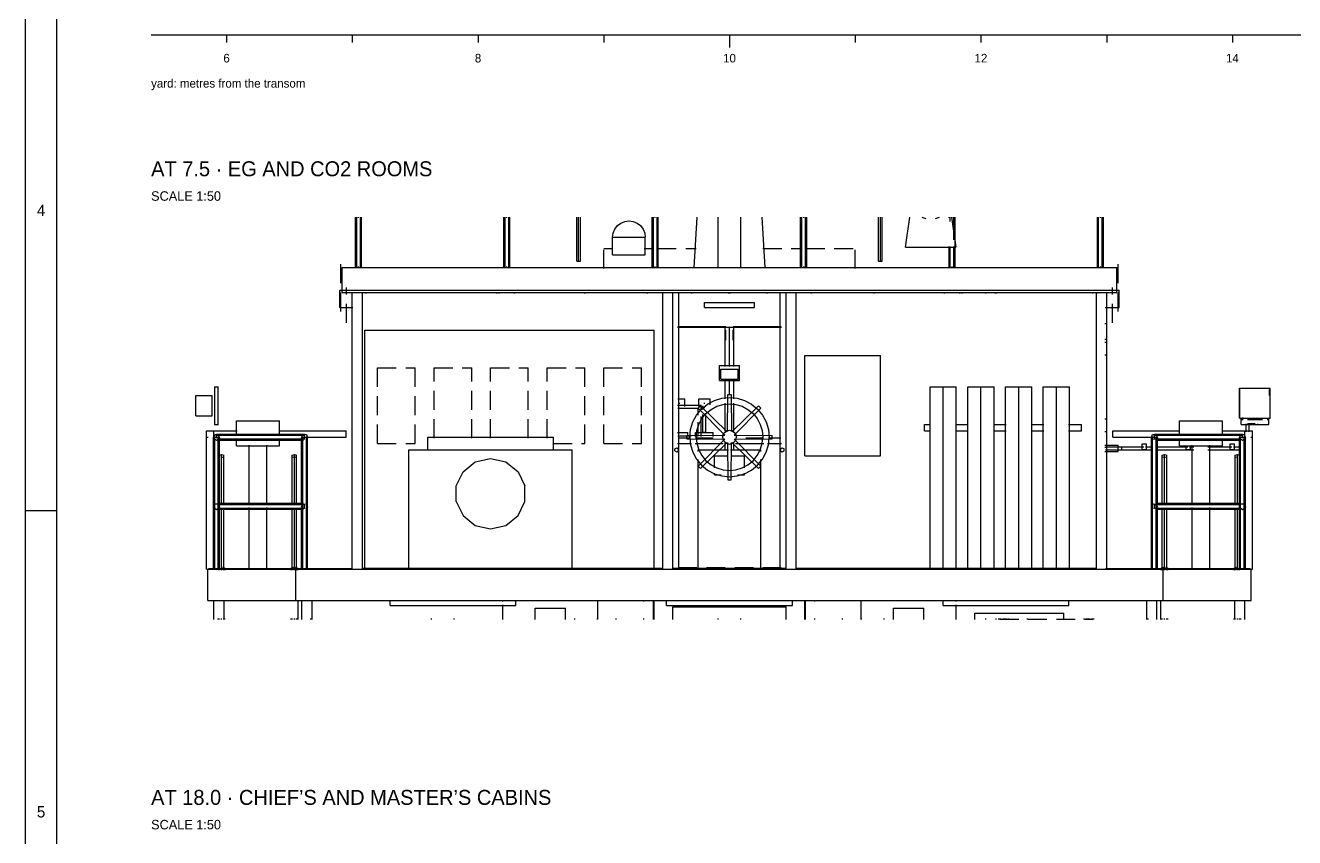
# Model space of a CAD drawing. Extents: x 5 to 836, y 5 to 589.
# Drawn here: x 5 to 206.9, y 149.3 to 278.5 of the extents above; entities that cross this region are included whole.
import ezdxf
from ezdxf.enums import TextEntityAlignment as Align

# ---------------------------------------------------------------- set-up
doc = ezdxf.new("R2010")
doc.units = 0
doc.linetypes.add('DASHED', pattern=[4.5, 3, -1.5])
for name, color, linetype in [('CUT', 7, 'CONTINUOUS'), ('DETAIL', 8, 'CONTINUOUS'), ('DIM', 3, 'CONTINUOUS'), ('FRAME', 7, 'CONTINUOUS'), ('MARKING', 4, 'DASHED'), ('OUTLINE', 7, 'CONTINUOUS'), ('TEXT', 7, 'CONTINUOUS'), ('THIN', 7, 'CONTINUOUS')]:
    doc.layers.add(name, color=color, linetype=linetype)

msp = doc.modelspace()

# ---------------------------------------------------------------- linework, layer by layer
at = {"layer": 'CUT'}
for p, q in [((55.4, 236), (55.4, 240)), ((55.4, 240), (178.6, 240)), ((178.6, 236), (178.6, 240)), ((55.4, 236), (178.6, 236)), ((57, 192), (57, 236)), ((58.6, 192), (58.6, 236)), ((106.4, 192), (106.4, 236)), ((108, 192), (108, 236)), ((126, 192), (126, 236)), ((127.6, 192), (127.6, 236)), ((175.4, 192), (175.4, 236)), ((177, 192), (177, 236)), ((34.92, 212.85), (35.11, 213.4)), ((34.92, 212.85), (35.4, 212.5)), ((35.11, 213.4), (35.69, 213.4)), ((35.4, 212.5), (35.88, 212.85)), ((35.69, 213.4), (35.88, 212.85)), ((69, 211), (69, 213)), ((69, 213), (89, 213)), ((89, 211), (89, 213)), ((198.12, 212.85), (198.31, 213.4)), ((198.12, 212.85), (198.6, 212.5)), ((198.31, 213.4), (198.89, 213.4)), ((198.6, 212.5), (199.08, 212.85)), ((198.89, 213.4), (199.08, 212.85)), ((66, 192), (66, 211)), ((66, 211), (92, 211)), ((92, 192), (92, 211)), ((34.92, 201.85), (35.11, 202.4)), ((35.11, 202.4), (35.69, 202.4)), ((35.69, 202.4), (35.88, 201.85)), ((198.12, 201.85), (198.31, 202.4)), ((198.31, 202.4), (198.89, 202.4)), ((198.89, 202.4), (199.08, 201.85)), ((34.92, 201.85), (35.4, 201.5)), ((35.4, 201.5), (35.88, 201.85)), ((198.12, 201.85), (198.6, 201.5)), ((198.6, 201.5), (199.08, 201.85)), ((34, 187), (34, 192)), ((34, 192), (200, 192)), ((34.2, 192.1), (57, 192.1)), ((34.2, 192.02), (34.2, 192.07)), ((34.2, 192.02), (57, 192.02)), ((58.6, 192.16), (106.4, 192.16)), ((58.6, 192.06), (106.4, 192.06)), ((108, 192.16), (126, 192.16)), ((108, 192.06), (126, 192.06)), ((127.6, 192.16), (175.4, 192.16)), ((127.6, 192.06), (175.4, 192.06)), ((177, 192.1), (199.8, 192.1)), ((177, 192.02), (199.8, 192.02)), ((199.8, 192.05), (199.8, 192.1)), ((200, 187), (200, 192)), ((34, 187), (200, 187)), ((35, 184), (35, 187)), ((36.6, 184), (36.6, 187)), ((197.4, 184), (197.4, 187)), ((199, 184), (199, 187))]:
    msp.add_line(p, q, dxfattribs=at)
at = {"layer": 'DETAIL'}
for p, q in [((57.52, 240), (57.52, 248)), ((57.71, 240), (57.71, 248)), ((58, 247.86), (58, 248)), ((58.29, 240), (58.29, 248)), ((58.48, 240), (58.48, 248)), ((81.12, 240), (81.12, 248)), ((81.31, 240), (81.31, 248)), ((81.6, 247.86), (81.6, 248)), ((81.89, 240), (81.89, 248)), ((82.08, 240), (82.08, 248)), ((92.72, 241), (92.72, 248)), ((93, 241), (93, 248)), ((93.28, 241), (93.28, 248)), ((104.72, 240), (104.72, 248)), ((104.91, 240), (104.91, 248)), ((105.2, 247.86), (105.2, 248)), ((105.49, 240), (105.49, 248)), ((105.68, 240), (105.68, 248)), ((128.32, 240), (128.32, 248)), ((128.51, 240), (128.51, 248)), ((128.8, 247.86), (128.8, 248)), ((129.09, 240), (129.09, 248)), ((129.28, 240), (129.28, 248)), ((140.72, 241), (140.72, 248)), ((141, 241), (141, 248)), ((141.28, 241), (141.28, 248)), ((147.6, 247.98), (148.24, 247.8)), ((149.76, 247.8), (150.4, 247.98)), ((151.92, 247.86), (151.92, 248)), ((152.11, 247.31), (152.11, 248)), ((152.4, 247.86), (152.4, 248)), ((152.69, 244.41), (152.69, 248)), ((152.88, 240), (152.88, 248)), ((175.52, 240), (175.52, 248)), ((175.71, 240), (175.71, 248)), ((176, 247.86), (176, 248)), ((176.29, 240), (176.29, 248)), ((176.48, 240), (176.48, 248)), ((98.4, 244.8), (103.6, 244.8)), ((145, 243.2), (153, 243.2)), ((151.92, 240), (151.92, 243.31)), ((152.11, 240), (152.11, 243.31)), ((152.69, 240), (152.69, 243.31)), ((92.72, 241), (93.28, 241)), ((98.4, 242), (103.6, 242)), ((140.72, 241), (141.28, 241)), ((55.4, 236.28), (55.4, 240)), ((55.4, 240), (178.6, 240)), ((58, 240), (58, 240.14)), ((81.6, 240), (81.6, 240.14)), ((105.2, 240), (105.2, 240.14)), ((128.8, 240), (128.8, 240.14)), ((152.4, 240), (152.4, 240.14)), ((176, 240), (176, 240.14)), ((178.6, 236.28), (178.6, 240)), ((55, 233.6), (55, 236.4)), ((55, 236.4), (179, 236.4)), ((179, 233.6), (179, 236.4)), ((57, 192), (57, 236)), ((57, 236), (177, 236)), ((58.6, 235.86), (58.6, 236)), ((59.22, 235.86), (59.22, 236)), ((80, 235.87), (80, 236)), ((80.38, 235.86), (80.38, 236)), ((82.82, 235.86), (82.82, 236)), ((94, 235.87), (94, 236)), ((103.98, 235.86), (103.98, 236)), ((106.4, 192), (106.4, 236)), ((106.42, 235.86), (106.42, 236)), ((108, 192), (108, 236)), ((108.92, 192), (108.92, 236)), ((111, 235.86), (111, 236)), ((113, 233.6), (113, 234.4)), ((113, 234.4), (121, 234.4)), ((116.9, 235.86), (116.9, 236)), ((117, 235.86), (117, 236)), ((117.1, 235.86), (117.1, 236)), ((121, 233.6), (121, 234.4)), ((123, 235.86), (123, 236)), ((125.08, 192), (125.08, 236)), ((126, 192), (126, 236)), ((127.58, 235.86), (127.58, 236)), ((127.6, 192), (127.6, 236)), ((130.02, 235.86), (130.02, 236)), ((140, 235.87), (140, 236)), ((151.18, 235.86), (151.18, 236)), ((153.62, 235.86), (153.62, 236)), ((154, 235.87), (154, 236)), ((157.8, 235.86), (157.8, 236)), ((159.32, 235.86), (159.32, 236)), ((159.4, 235.86), (159.4, 236)), ((174.78, 235.86), (174.78, 236)), ((175.4, 235.86), (175.4, 236)), ((175.48, 235.86), (175.48, 236)), ((177, 192), (177, 236)), ((55, 233.6), (57.1, 233.6)), ((113, 233.6), (121, 233.6)), ((176.76, 233.6), (179, 233.6)), ((108.74, 230.5), (116.44, 230.5)), ((108.79, 230.58), (116.44, 230.58)), ((108.92, 230.48), (125.08, 230.48)), ((116.31, 224.26), (116.31, 230.53)), ((117, 224.26), (117, 230.53)), ((117.56, 230.58), (125.21, 230.58)), ((117.56, 230.5), (125.26, 230.5)), ((117.69, 224.26), (117.69, 230.53)), ((176.73, 231.08), (177, 231.08)), ((59, 192), (59, 230)), ((59, 230), (105, 230)), ((105, 192), (105, 230)), ((116.4, 228.4), (116.4, 230)), ((117.6, 228.4), (117.6, 230)), ((176.73, 228.58), (177, 228.58)), ((176.73, 228.08), (177, 228.08)), ((115.4, 222), (115.4, 224.4)), ((115.4, 224.4), (118.6, 224.4)), ((118.6, 222), (118.6, 224.4)), ((129, 210), (129, 226)), ((129, 226), (141, 226)), ((141, 210), (141, 226)), ((176.73, 226.08), (177, 226.08)), ((116.31, 219.09), (116.31, 222.16)), ((117, 219.65), (117, 222.16)), ((117.69, 219.09), (117.69, 222.16)), ((35.1, 221), (35.7, 221)), ((35.11, 215), (35.11, 221)), ((35.69, 215), (35.69, 221)), ((115.4, 222), (118.6, 222)), ((148.92, 221), (153.08, 221)), ((148.92, 192), (148.92, 221)), ((151, 192), (151, 221)), ((153.08, 192), (153.08, 221)), ((154.92, 221), (159.08, 221)), ((154.92, 192), (154.92, 221)), ((157, 192), (157, 221)), ((159.08, 192), (159.08, 221)), ((160.92, 221), (165.08, 221)), ((160.92, 192), (160.92, 221)), ((163, 192), (163, 221)), ((165.08, 192), (165.08, 221)), ((166.92, 221), (171.08, 221)), ((166.92, 192), (166.92, 221)), ((169, 192), (169, 221)), ((171.08, 192), (171.08, 221)), ((198.15, 216), (198.15, 220.8)), ((198.15, 220.8), (203, 220.8)), ((198.2, 216), (198.2, 220.8)), ((198.65, 220.66), (198.65, 220.8)), ((203, 216), (203, 220.8)), ((32.1, 216.4), (32.1, 219.6)), ((32.1, 219.6), (34.7, 219.6)), ((34.7, 216.4), (34.7, 219.6)), ((108.72, 218.1), (112.5, 218.1)), ((108.92, 218.4), (109.08, 218.4)), ((109.9, 217.86), (109.9, 219.07)), ((112.1, 217.86), (112.1, 219.07)), ((112.5, 217.41), (112.5, 218.1)), ((112.92, 218.4), (113.08, 218.4)), ((113.9, 218.13), (113.9, 219.07)), ((116.31, 213.93), (116.31, 218.4)), ((116.74, 219.8), (117.26, 219.8)), ((117.69, 213.93), (117.69, 218.4)), ((32.1, 216.4), (34.7, 216.4)), ((112.01, 217.62), (112.38, 217.99)), ((112.5, 213.12), (112.5, 216.3)), ((121.62, 217.99), (121.99, 217.62)), ((198.4, 215), (198.4, 216.07)), ((198.65, 216), (198.65, 216.14)), ((202.8, 215), (202.8, 216.07)), ((35.1, 215), (35.7, 215)), ((38.6, 213.26), (38.6, 215.6)), ((38.6, 215.6), (45.4, 215.6)), ((45.4, 213.26), (45.4, 215.6)), ((116.45, 213.95), (117, 214.1)), ((117, 214.1), (117.55, 213.95)), ((148, 215), (148.98, 215)), ((148, 214), (148, 215)), ((153.03, 215), (154.98, 215)), ((159.03, 215), (160.99, 215)), ((165.04, 215), (166.99, 215)), ((170.91, 215), (173, 215)), ((173, 214), (173, 215)), ((176.73, 215.92), (177, 215.92)), ((188.6, 215.6), (195.4, 215.6)), ((188.6, 213.26), (188.6, 215.6)), ((195.4, 213.26), (195.4, 215.6)), ((198.15, 216), (203, 216)), ((198.4, 215), (202.8, 215)), ((198.5, 215.8), (198.69, 215.8)), ((199.42, 215.8), (201.78, 215.8)), ((202.51, 215.8), (202.7, 215.8)), ((33.8, 214), (38.69, 214)), ((33.8, 192), (33.8, 214)), ((33.8, 213), (34.08, 213)), ((34.92, 212.85), (35.11, 213.4)), ((34.92, 213), (35.88, 213)), ((34.92, 192), (34.92, 213)), ((34.92, 212.85), (35.02, 212.78)), ((35, 192), (35, 214)), ((35.11, 213.4), (35.69, 213.4)), ((35.11, 192), (35.11, 213)), ((35.4, 212.82), (35.4, 213.48)), ((35.4, 213.48), (49.4, 213.48)), ((35.4, 213.29), (49.4, 213.29)), ((35.69, 213.4), (35.88, 212.85)), ((35.69, 192), (35.69, 213)), ((35.78, 212.78), (35.88, 212.85)), ((35.82, 212.71), (49.4, 212.71)), ((35.82, 212.52), (49.26, 212.52)), ((35.88, 192), (35.88, 213)), ((38.6, 211.6), (38.6, 212.7)), ((45.39, 214), (56, 214)), ((45.4, 211.6), (45.4, 212.7)), ((48.92, 212.85), (49.11, 213.4)), ((48.92, 212.85), (49.21, 212.64)), ((48.92, 202.22), (48.92, 212.72)), ((49.02, 213), (56, 213)), ((49.11, 213.4), (49.69, 213.4)), ((49.11, 192), (49.11, 213)), ((49.4, 212.62), (49.4, 213.48)), ((49.59, 212.64), (49.88, 212.85)), ((49.69, 213.4), (49.88, 212.85)), ((49.69, 192), (49.69, 213)), ((49.88, 192), (49.88, 213)), ((56, 213), (56, 214)), ((69, 211), (69, 213)), ((69, 213), (89, 213)), ((89, 211), (89, 213)), ((108.72, 213.75), (110.4, 213.75)), ((108.74, 212), (110.98, 212)), ((108.82, 212.9), (110.78, 212.9)), ((110.2, 212.74), (110.2, 213.26)), ((110.4, 213.1), (110.4, 213.75)), ((111.54, 212), (116.02, 212)), ((111.6, 213.1), (111.6, 213.75)), ((111.6, 213.75), (114.4, 213.75)), ((111.61, 212.9), (114.41, 212.9)), ((112.76, 213.8), (113.24, 213.8)), ((114.4, 213.1), (114.4, 213.75)), ((115.9, 213), (116.05, 213.55)), ((115.9, 213), (116.05, 212.45)), ((116.05, 213.55), (116.45, 213.95)), ((116.05, 212.45), (116.45, 212.05)), ((116.31, 211), (116.31, 212.12)), ((116.45, 212.05), (117, 211.9)), ((117, 211.9), (117.55, 212.05)), ((117.55, 213.95), (117.95, 213.55)), ((117.55, 212.05), (117.95, 212.45)), ((117.69, 211), (117.69, 212.12)), ((117.95, 213.55), (118.1, 213)), ((117.95, 212.45), (118.1, 213)), ((117.98, 212), (122.46, 212)), ((119.59, 212.9), (122.39, 212.9)), ((123.02, 212), (125.26, 212)), ((123.22, 212.9), (125.18, 212.9)), ((123.8, 212.74), (123.8, 213.26)), ((148, 214), (148.98, 214)), ((153.03, 214), (154.98, 214)), ((159.03, 214), (160.99, 214)), ((165.04, 214), (166.99, 214)), ((170.91, 214), (173, 214)), ((176.73, 213.92), (177, 213.92)), ((178, 214), (188.61, 214)), ((178, 213), (178, 214)), ((178, 213), (184.98, 213)), ((184.12, 212.85), (184.31, 213.4)), ((184.12, 192), (184.12, 213)), ((184.12, 212.85), (184.41, 212.64)), ((184.31, 213.4), (184.89, 213.4)), ((184.31, 192), (184.31, 213)), ((184.6, 213.48), (198.6, 213.48)), ((184.6, 212.62), (184.6, 213.48)), ((184.6, 213.29), (198.6, 213.29)), ((184.6, 212.71), (198.18, 212.71)), ((184.74, 212.52), (198.18, 212.52)), ((184.79, 212.64), (185.08, 212.85)), ((184.89, 213.4), (185.08, 212.85)), ((184.89, 192), (184.89, 213)), ((185.08, 202.22), (185.08, 212.72)), ((188.6, 211.6), (188.6, 212.7)), ((195.31, 214), (200.2, 214)), ((195.4, 211.6), (195.4, 212.7)), ((198.12, 212.85), (198.31, 213.4)), ((198.12, 213), (199.08, 213)), ((198.12, 192), (198.12, 213)), ((198.12, 212.85), (198.22, 212.78)), ((198.31, 213.4), (198.89, 213.4)), ((198.31, 192), (198.31, 213)), ((198.6, 212.82), (198.6, 213.48)), ((198.89, 213.4), (199.08, 212.85)), ((198.89, 192), (198.89, 213)), ((198.98, 212.78), (199.08, 212.85)), ((199, 192), (199, 214)), ((199.08, 192), (199.08, 213)), ((199.92, 213), (200.2, 213)), ((200.2, 192), (200.2, 214)), ((35.85, 210.12), (36.2, 210.24)), ((35.85, 202.3), (35.85, 210.12)), ((36.2, 202.28), (36.2, 210.24)), ((36.2, 210.24), (36.55, 210.12)), ((36.55, 202.3), (36.55, 210.12)), ((38.6, 211.6), (45.4, 211.6)), ((40.6, 202.21), (40.6, 211.72)), ((43.4, 202.21), (43.4, 211.72)), ((47.45, 210.12), (47.8, 210.24)), ((47.45, 202.3), (47.45, 210.12)), ((47.8, 202.28), (47.8, 210.24)), ((47.8, 210.24), (48.15, 210.12)), ((48.15, 202.3), (48.15, 210.12)), ((66, 211), (92, 211)), ((66, 192), (66, 211)), ((92, 192), (92, 211)), ((108.32, 211.16), (108.6, 211.32)), ((108.32, 210.84), (108.32, 211.16)), ((108.32, 210.84), (108.6, 210.68)), ((108.6, 211.32), (108.88, 211.16)), ((108.6, 210.68), (108.88, 210.84)), ((108.88, 210.84), (108.88, 211.16)), ((112, 210.72), (112, 211)), ((112, 211), (116.86, 211)), ((117.14, 211), (122, 211)), ((122, 210.72), (122, 211)), ((125.12, 211.16), (125.4, 211.32)), ((125.12, 210.84), (125.12, 211.16)), ((125.12, 210.84), (125.4, 210.68)), ((125.4, 211.32), (125.68, 211.16)), ((125.4, 210.68), (125.68, 210.84)), ((125.68, 210.84), (125.68, 211.16)), ((129, 210), (141, 210)), ((176.73, 211.42), (177, 211.42)), ((178.8, 210.7), (178.8, 211.7)), ((179.4, 210.96), (179.4, 211.44)), ((182.65, 211.05), (182.65, 211.95)), ((182.65, 211.95), (183.35, 211.95)), ((182.65, 211.05), (183.35, 211.05)), ((183.35, 211.05), (183.35, 211.95)), ((185.85, 210.12), (186.2, 210.24)), ((185.85, 202.3), (185.85, 210.12)), ((186.2, 202.28), (186.2, 210.24)), ((186.2, 210.24), (186.55, 210.12)), ((186.55, 202.3), (186.55, 210.12)), ((188.6, 211.6), (195.4, 211.6)), ((189.65, 211.05), (189.65, 211.69)), ((189.65, 211.05), (190.35, 211.05)), ((190.35, 211.05), (190.35, 211.69)), ((190.6, 202.21), (190.6, 211.72)), ((193.4, 202.21), (193.4, 211.72)), ((196.65, 211.95), (197.35, 211.95)), ((196.65, 211.05), (196.65, 211.95)), ((196.65, 211.05), (197.35, 211.05)), ((197.35, 211.05), (197.35, 211.95)), ((197.45, 210.12), (197.8, 210.24)), ((197.45, 202.3), (197.45, 210.12)), ((197.8, 202.28), (197.8, 210.24)), ((197.8, 210.24), (198.15, 210.12)), ((198.15, 202.3), (198.15, 210.12)), ((36.32, 209.8), (36.55, 209.88)), ((47.45, 209.88), (47.68, 209.8)), ((47.92, 209.8), (48.15, 209.88)), ((74.62, 207.49), (76.57, 209.05)), ((76.57, 209.05), (79, 209.6)), ((79, 209.6), (81.43, 209.05)), ((81.43, 209.05), (83.38, 207.49)), ((112, 192), (112, 209.46)), ((112.01, 208.38), (112.38, 208.01)), ((121.62, 208.01), (121.99, 208.38)), ((122, 192), (122, 209.46)), ((185.85, 209.88), (186.08, 209.8)), ((186.32, 209.8), (186.55, 209.88)), ((197.45, 209.88), (197.68, 209.8)), ((73.54, 205.25), (74.62, 207.49)), ((83.38, 207.49), (84.46, 205.25)), ((116.74, 206.2), (117.26, 206.2)), ((73.54, 202.75), (73.54, 205.25)), ((84.46, 202.75), (84.46, 205.25)), ((34.92, 201.85), (35.07, 202.29)), ((35.73, 202.29), (35.88, 201.85)), ((35.82, 202.48), (49.26, 202.48)), ((35.82, 202.29), (49.4, 202.29)), ((48.92, 201.85), (49.11, 202.4)), ((49.11, 202.4), (49.22, 202.4)), ((49.4, 201.62), (49.4, 202.38)), ((49.58, 202.4), (49.69, 202.4)), ((49.69, 202.4), (49.88, 201.85)), ((73.54, 202.75), (74.62, 200.51)), ((83.38, 200.51), (84.46, 202.75)), ((184.12, 201.85), (184.31, 202.4)), ((184.31, 202.4), (184.42, 202.4)), ((184.6, 201.62), (184.6, 202.38)), ((184.6, 202.29), (198.18, 202.29)), ((184.74, 202.48), (198.18, 202.48)), ((184.78, 202.4), (184.89, 202.4)), ((184.89, 202.4), (185.08, 201.85)), ((198.12, 201.85), (198.27, 202.29)), ((198.93, 202.29), (199.08, 201.85)), ((34.92, 201.85), (35.02, 201.78)), ((35.78, 201.78), (35.88, 201.85)), ((35.82, 201.71), (49.4, 201.71)), ((35.82, 201.52), (49.26, 201.52)), ((35.85, 191.82), (35.85, 201.74)), ((36.2, 191.81), (36.2, 201.72)), ((36.55, 191.82), (36.55, 201.77)), ((40.6, 192), (40.6, 201.79)), ((43.4, 192), (43.4, 201.79)), ((47.45, 191.82), (47.45, 201.77)), ((47.8, 191.81), (47.8, 201.72)), ((48.15, 191.82), (48.15, 201.77)), ((48.92, 201.85), (49.21, 201.64)), ((48.92, 192), (48.92, 201.66)), ((49.59, 201.64), (49.88, 201.85)), ((74.62, 200.51), (76.57, 198.95)), ((81.43, 198.95), (83.38, 200.51)), ((184.12, 201.85), (184.41, 201.64)), ((184.6, 201.71), (198.18, 201.71)), ((184.74, 201.52), (198.18, 201.52)), ((184.79, 201.64), (185.08, 201.85)), ((185.08, 192), (185.08, 201.66)), ((185.85, 191.82), (185.85, 201.77)), ((186.2, 191.81), (186.2, 201.72)), ((186.55, 191.82), (186.55, 201.77)), ((190.6, 192), (190.6, 201.79)), ((193.4, 192), (193.4, 201.79)), ((197.45, 191.82), (197.45, 201.77)), ((197.8, 191.81), (197.8, 201.72)), ((198.12, 201.85), (198.22, 201.78)), ((198.15, 191.82), (198.15, 201.74)), ((198.98, 201.78), (199.08, 201.85)), ((76.57, 198.95), (79, 198.4)), ((79, 198.4), (81.43, 198.95)), ((33.8, 192), (200.2, 192)), ((34, 187), (34, 192)), ((34.2, 191.87), (34.2, 192)), ((35.4, 192), (35.4, 192.14)), ((36.33, 192.31), (36.72, 192.18)), ((36.72, 191.82), (36.72, 192.18)), ((47.28, 192.18), (47.67, 192.31)), ((47.28, 191.82), (47.28, 192.18)), ((47.93, 192.31), (48.32, 192.18)), ((48, 187), (48, 192)), ((48.32, 191.82), (48.32, 192.18)), ((58.6, 192), (58.6, 192.14)), ((75.6, 192), (75.6, 192.14)), ((158.4, 192), (158.4, 192.14)), ((175.4, 192), (175.4, 192.14)), ((185.68, 192.18), (186.07, 192.31)), ((185.68, 191.82), (185.68, 192.18)), ((186, 187), (186, 192)), ((186.33, 192.31), (186.72, 192.18)), ((186.72, 191.82), (186.72, 192.18)), ((197.28, 192.18), (197.67, 192.31)), ((197.28, 191.82), (197.28, 192.18)), ((198.6, 192), (198.6, 192.14)), ((199.8, 191.87), (199.8, 192)), ((200, 187), (200, 192)), ((34, 187), (200, 187)), ((35, 184), (35, 187)), ((36.6, 184), (36.6, 187)), ((49, 184), (49, 187)), ((50.6, 184), (50.6, 187)), ((63, 186.2), (63, 187)), ((63, 186.2), (83, 186.2)), ((80.92, 186.86), (80.92, 187)), ((80.92, 184), (80.92, 186.32)), ((83, 186.2), (83, 187)), ((86.1, 184), (86.1, 185.8)), ((86.1, 185.8), (90.9, 185.8)), ((90.9, 184), (90.9, 185.8)), ((96.08, 184), (96.08, 187)), ((103.4, 186.86), (103.4, 187)), ((104.92, 184), (104.92, 187)), ((105, 184), (105, 187)), ((107, 186.2), (107, 187)), ((107, 186.2), (127, 186.2)), ((108, 184), (108, 186)), ((108, 186), (126, 186)), ((126, 184), (126, 186)), ((127, 186.2), (127, 187)), ((129, 184), (129, 187)), ((129.08, 184), (129.08, 187)), ((130.6, 186.86), (130.6, 187)), ((137.92, 184), (137.92, 187)), ((143.1, 185.8), (147.9, 185.8)), ((143.1, 184), (143.1, 185.8)), ((147.9, 184), (147.9, 185.8)), ((151, 186.2), (151, 187)), ((151, 186.2), (171, 186.2)), ((153.08, 186.86), (153.08, 187)), ((153.08, 184), (153.08, 186.32)), ((171, 186.2), (171, 187)), ((183.4, 184), (183.4, 187)), ((185, 184), (185, 187)), ((197.4, 184), (197.4, 187)), ((199, 184), (199, 187)), ((35.68, 184), (35.68, 184.14)), ((35.85, 184), (35.85, 184.14)), ((36.2, 184), (36.2, 184.14)), ((36.55, 184), (36.55, 184.14)), ((36.72, 184), (36.72, 184.14)), ((47.28, 184), (47.28, 184.14)), ((47.45, 184), (47.45, 184.14)), ((47.8, 184), (47.8, 184.14)), ((48.15, 184), (48.15, 184.14)), ((48.32, 184), (48.32, 184.14)), ((50.42, 184), (50.42, 184.14)), ((69.58, 184), (69.58, 184.14)), ((73.22, 184), (73.22, 184.14)), ((92.38, 184), (92.38, 184.14)), ((96.02, 184), (96.02, 184.14)), ((103.4, 184), (103.4, 184.14)), ((115.18, 184), (115.18, 184.14)), ((118.82, 184), (118.82, 184.14)), ((130.6, 184), (130.6, 184.14)), ((137.98, 184), (137.98, 184.14)), ((141.62, 184), (141.62, 184.14)), ((156, 184), (156, 185)), ((156, 185), (170.2, 185)), ((157.8, 184), (157.8, 184.14)), ((159.4, 184), (159.4, 184.14)), ((159.82, 184), (159.82, 184.14)), ((159.9, 184), (159.9, 184.14)), ((160.12, 184), (160.12, 184.14)), ((160.6, 184), (160.6, 184.14)), ((160.62, 184), (160.62, 184.14)), ((160.78, 184), (160.78, 184.14)), ((161, 184), (161, 184.14)), ((161.38, 184), (161.38, 184.14)), ((164.42, 184), (164.42, 184.14)), ((170.2, 184), (170.2, 185)), ((173.42, 184), (173.42, 184.14)), ((173.8, 184), (173.8, 184.14)), ((174.18, 184), (174.18, 184.14)), ((174.2, 184), (174.2, 184.14)), ((174.68, 184), (174.68, 184.14)), ((174.9, 184), (174.9, 184.14)), ((174.98, 184), (174.98, 184.14)), ((183.58, 184), (183.58, 184.14)), ((185.68, 184), (185.68, 184.14)), ((185.85, 184), (185.85, 184.14)), ((186.2, 184), (186.2, 184.14)), ((186.55, 184), (186.55, 184.14)), ((186.72, 184), (186.72, 184.14)), ((197.28, 184), (197.28, 184.14)), ((197.45, 184), (197.45, 184.14)), ((197.8, 184), (197.8, 184.14)), ((198.15, 184), (198.15, 184.14)), ((198.32, 184), (198.32, 184.14))]:
    msp.add_line(p, q, dxfattribs=at)
at = {"layer": 'DIM'}
for p, q in [((25, 277), (393, 277)), ((37, 277), (37, 275.8)), ((57, 277), (57, 275.8)), ((77, 277), (77, 275.8)), ((97, 277), (97, 275.8)), ((117, 277), (117, 275)), ((137, 277), (137, 275.8)), ((157, 277), (157, 275.8)), ((177, 277), (177, 275.8)), ((197, 277), (197, 275.8))]:
    msp.add_line(p, q, dxfattribs=at)
at = {"layer": 'FRAME'}
msp.add_line((10, 10), (10, 584), dxfattribs=at)
at = {"layer": 'MARKING'}
for p, q in [((97, 243), (98.4, 243)), ((97, 239.81), (97, 243)), ((103.43, 243), (104.83, 243)), ((105.53, 243), (111.69, 243)), ((122.31, 243), (128.47, 243)), ((129.17, 243), (137, 243)), ((137, 239.81), (137, 243)), ((55.2, 233), (55.2, 241)), ((178.8, 233), (178.8, 241)), ((56.1, 231.2), (56.1, 236.8)), ((177.9, 231.2), (177.9, 236.8)), ((61, 224), (67, 224)), ((61, 212), (61, 224)), ((67, 212), (67, 224)), ((70, 224), (76, 224)), ((70, 212.84), (70, 224)), ((76, 212.84), (76, 224)), ((79, 224), (85, 224)), ((79, 212.84), (79, 224)), ((85, 212.84), (85, 224)), ((88, 224), (94, 224)), ((88, 212.84), (88, 224)), ((94, 212), (94, 224)), ((97, 212), (97, 224)), ((97, 224), (103, 224)), ((103, 212), (103, 224)), ((61, 212), (67, 212)), ((88.98, 212), (94, 212)), ((97, 212), (103, 212)), ((114.6, 208.09), (114.6, 210)), ((114.6, 210), (116.79, 210)), ((117.21, 210), (119.4, 210)), ((119.4, 208.09), (119.4, 210)), ((114.6, 207), (114.6, 207.27)), ((114.6, 207), (115.7, 207)), ((118.3, 207), (119.4, 207)), ((119.4, 207), (119.4, 207.27)), ((34.2, 192.02), (34.2, 192.1)), ((34.2, 192.1), (57, 192.1)), ((34.2, 192.02), (57, 192.02)), ((36.4, 192.12), (47.59, 192.12)), ((48.01, 192.12), (48.99, 192.12)), ((48.2, 192.02), (48.2, 192.1)), ((49.83, 192.12), (56.97, 192.12)), ((57, 192.02), (57, 192.1)), ((58.6, 192.16), (106.4, 192.16)), ((58.6, 192.06), (58.6, 192.16)), ((58.6, 192.06), (106.4, 192.06)), ((106.4, 192.06), (106.4, 192.16)), ((108.74, 192.12), (125.26, 192.12)), ((108.74, 192.02), (125.26, 192.02)), ((108.83, 192.24), (125.2, 192.24)), ((108.83, 192.14), (125.2, 192.14)), ((108.84, 192.16), (125.16, 192.16)), ((108.84, 192.06), (125.16, 192.06)), ((127.6, 192.16), (175.4, 192.16)), ((127.6, 192.06), (127.6, 192.16)), ((127.6, 192.06), (175.4, 192.06)), ((175.4, 192.06), (175.4, 192.16)), ((176.8, 192.12), (184.2, 192.12)), ((176.8, 192.02), (199.8, 192.02)), ((177, 192.1), (199.8, 192.1)), ((177, 192.02), (177, 192.1)), ((185.04, 192.12), (186.01, 192.12)), ((185.8, 192.02), (185.8, 192.1)), ((186.43, 192.12), (197.6, 192.12)), ((199.8, 192.02), (199.8, 192.1)), ((48.4, 184), (48.4, 188)), ((185.6, 184), (185.6, 188)), ((99, 184), (99, 184.13)), ((135, 184), (135, 184.13)), ((160, 184), (160, 184.06)), ((160, 184.06), (174.8, 184.06)), ((174.8, 184), (174.8, 184.06))]:
    msp.add_line(p, q, dxfattribs=at)
at = {"layer": 'OUTLINE'}
for p, q in [((98.75, 246.1), (99.16, 246.64)), ((99.16, 246.64), (99.7, 247.05)), ((99.7, 247.05), (100.33, 247.31)), ((100.33, 247.31), (101, 247.4)), ((101, 247.4), (101.67, 247.31)), ((101.67, 247.31), (102.3, 247.05)), ((102.3, 247.05), (102.84, 246.64)), ((102.84, 246.64), (103.25, 246.1)), ((111.4, 240), (111.88, 248)), ((115.2, 240), (115.2, 248)), ((118.8, 240), (118.8, 248)), ((122.12, 248), (122.6, 240)), ((145, 243.2), (145.69, 248)), ((152.31, 248), (153, 243.2)), ((98.4, 244.8), (98.49, 245.47)), ((98.4, 242), (98.4, 244.8)), ((98.4, 244.8), (103.6, 244.8)), ((98.49, 245.47), (98.75, 246.1)), ((103.25, 246.1), (103.51, 245.47)), ((103.51, 245.47), (103.6, 244.8)), ((103.6, 242), (103.6, 244.8)), ((115.6, 222.2), (115.6, 223.8)), ((115.6, 223.8), (118.4, 223.8)), ((115.6, 222.2), (118.4, 222.2)), ((118.4, 222.2), (118.4, 223.8)), ((202.9, 219.6), (202.9, 220.6)), ((108.79, 219.07), (109.9, 219.07)), ((112.1, 219.07), (113.9, 219.07)), ((112.55, 217.45), (113.5, 218.24)), ((113.5, 218.24), (114.59, 218.82)), ((114.59, 218.82), (115.77, 219.18)), ((114.97, 217.9), (115.97, 218.2)), ((115.77, 219.18), (117, 219.3)), ((115.97, 218.2), (117, 218.3)), ((116.68, 213.88), (116.74, 219.8)), ((117, 219.3), (118.23, 219.18)), ((117, 218.3), (118.03, 218.2)), ((117.26, 219.8), (117.32, 213.88)), ((118.03, 218.2), (119.03, 217.9)), ((118.23, 219.18), (119.41, 218.82)), ((119.41, 218.82), (120.5, 218.24)), ((120.5, 218.24), (121.45, 217.45)), ((108.78, 217.6), (112, 217.6)), ((111.18, 215.41), (111.76, 216.5)), ((111.76, 216.5), (112.55, 217.45)), ((112, 216.5), (112, 217.6)), ((112.01, 217.62), (112.38, 217.99)), ((112.01, 217.62), (116.25, 213.3)), ((112.38, 217.99), (116.61, 213.84)), ((112.52, 217.73), (113.07, 217.73)), ((112.59, 215.94), (113.25, 216.75)), ((112.76, 217.42), (112.76, 217.98)), ((112.76, 213.8), (112.76, 216.59)), ((113.24, 213.8), (113.24, 216.59)), ((113.25, 216.75), (114.06, 217.41)), ((114.06, 217.41), (114.97, 217.9)), ((117.39, 213.84), (121.62, 217.99)), ((117.75, 213.3), (121.99, 217.62)), ((119.03, 217.9), (119.94, 217.41)), ((119.94, 217.41), (120.75, 216.75)), ((120.75, 216.75), (121.41, 215.94)), ((121.45, 217.45), (122.24, 216.5)), ((121.62, 217.99), (121.99, 217.62)), ((122.24, 216.5), (122.82, 215.41)), ((198.5, 215.8), (198.5, 216.08)), ((202.7, 215.8), (202.7, 216.08)), ((110.7, 213), (110.82, 214.23)), ((110.82, 214.23), (111.18, 215.41)), ((111.7, 213), (111.8, 214.03)), ((111.8, 214.03), (112.1, 215.03)), ((112, 213.2), (112, 215.4)), ((112.1, 215.03), (112.59, 215.94)), ((121.41, 215.94), (121.9, 215.03)), ((121.9, 215.03), (122.2, 214.03)), ((122.2, 214.03), (122.3, 213)), ((122.82, 215.41), (123.18, 214.23)), ((123.18, 214.23), (123.3, 213)), ((199.16, 213.86), (199.16, 215.12)), ((199.4, 215.16), (200.6, 215.16)), ((199.64, 213.86), (199.64, 215.12)), ((200.16, 215), (200.16, 215.13)), ((201.04, 215), (201.04, 215.13)), ((108.78, 213.2), (110.88, 213.2)), ((110.2, 213.26), (116.26, 213.32)), ((110.2, 212.74), (116.26, 212.68)), ((110.7, 213), (110.82, 211.77)), ((111.58, 213.2), (112, 213.2)), ((111.7, 213), (111.8, 211.97)), ((112.01, 208.38), (116.25, 212.7)), ((112.38, 208.01), (116.61, 212.16)), ((116.68, 212.12), (116.74, 206.2)), ((117.26, 206.2), (117.32, 212.12)), ((117.39, 212.16), (121.62, 208.01)), ((117.74, 213.32), (123.8, 213.26)), ((117.74, 212.68), (123.8, 212.74)), ((117.75, 212.7), (121.99, 208.38)), ((122.2, 211.97), (122.3, 213)), ((123.18, 211.77), (123.3, 213)), ((110.82, 211.77), (111.18, 210.59)), ((111.18, 210.59), (111.76, 209.5)), ((111.8, 211.97), (112.1, 210.97)), ((112.1, 210.97), (112.59, 210.06)), ((112.59, 210.06), (113.25, 209.25)), ((120.75, 209.25), (121.41, 210.06)), ((121.41, 210.06), (121.9, 210.97)), ((121.9, 210.97), (122.2, 211.97)), ((122.24, 209.5), (122.82, 210.59)), ((122.82, 210.59), (123.18, 211.77)), ((176.72, 211.7), (178.8, 211.7)), ((176.72, 210.7), (178.8, 210.7)), ((176.79, 211.44), (182.9, 211.44)), ((176.79, 210.96), (184.3, 210.96)), ((183.18, 211.44), (184.3, 211.44)), ((184.99, 211.44), (189.89, 211.44)), ((184.99, 210.96), (190.87, 210.96)), ((190.17, 211.44), (190.87, 211.44)), ((193.11, 211.44), (196.88, 211.44)), ((193.11, 210.96), (198.28, 210.96)), ((197.16, 211.44), (198.28, 211.44)), ((111.76, 209.5), (112.55, 208.55)), ((112.01, 208.38), (112.38, 208.01)), ((112.55, 208.55), (113.5, 207.76)), ((113.25, 209.25), (114.06, 208.59)), ((114.06, 208.59), (114.97, 208.1)), ((114.97, 208.1), (115.97, 207.8)), ((118.03, 207.8), (119.03, 208.1)), ((119.03, 208.1), (119.94, 208.59)), ((119.94, 208.59), (120.75, 209.25)), ((120.5, 207.76), (121.45, 208.55)), ((121.45, 208.55), (122.24, 209.5)), ((121.62, 208.01), (121.99, 208.38)), ((113.5, 207.76), (114.59, 207.18)), ((114.59, 207.18), (115.77, 206.82)), ((115.77, 206.82), (117, 206.7)), ((115.97, 207.8), (117, 207.7)), ((117, 207.7), (118.03, 207.8)), ((117, 206.7), (118.23, 206.82)), ((118.23, 206.82), (119.41, 207.18)), ((119.41, 207.18), (120.5, 207.76)), ((160.8, 184), (160.8, 184.13)), ((174, 184), (174, 184.13))]:
    msp.add_line(p, q, dxfattribs=at)
at = {"layer": 'THIN'}
for p, q in [((5, 5), (5, 589)), ((5, 201.33), (10, 201.33))]:
    msp.add_line(p, q, dxfattribs=at)

# ---------------------------------------------------------------- texts
at = {"layer": 'TEXT'}
for s, height, p in [('6', 1.37, (37, 272.6)), ('8', 1.37, (77, 272.6)), ('10', 1.37, (117, 272.6)), ('12', 1.37, (157, 272.6)), ('14', 1.37, (197, 272.6)), ('4', 1.8, (7.5, 248.17)), ('5', 1.8, (7.5, 152.5))]:
    msp.add_text(s, height=height, dxfattribs=at).set_placement(p, align=Align.CENTER)
for s, height, p in [('yard: metres from the transom', 1.37, (25, 268.6)), ('AT 7.5 · EG AND CO2 ROOMS', 2.38, (25, 254.5)), ('SCALE 1:50', 1.51, (25, 250.6)), ('AT 18.0 · CHIEF’S AND MASTER’S CABINS', 2.38, (25, 154.5)), ('SCALE 1:50', 1.51, (25, 150.6))]:
    msp.add_text(s, height=height, dxfattribs=at).set_placement(p)

doc.saveas('drawing.dxf')
